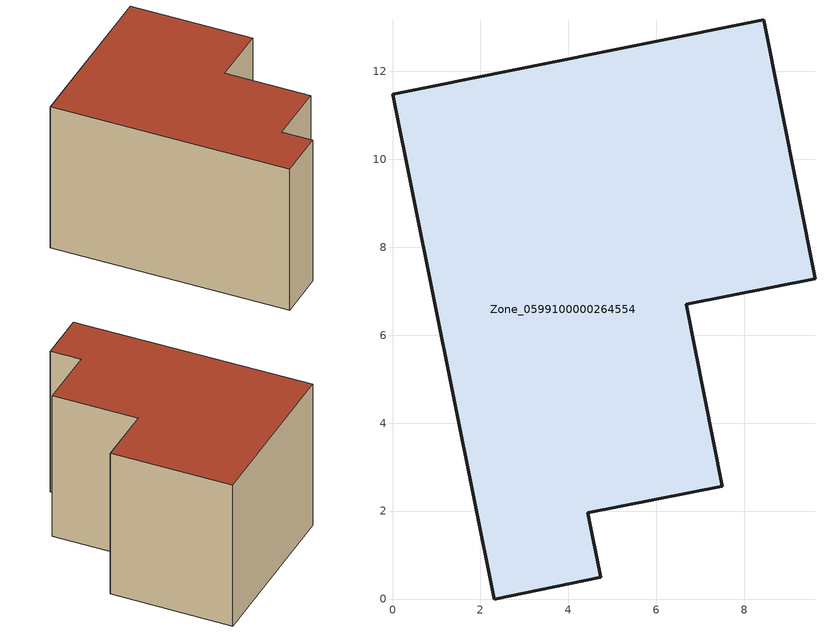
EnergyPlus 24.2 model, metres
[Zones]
Zone_0599100000264554
 floor ground (C_G): 0,11.48 8.44,13.17 9.61,7.29 6.68,6.7 7.5,2.57 4.44,1.96 4.74,0.49 2.31,0 z0
 wall outside (C_F): 2.31,0 4.74,0.49 4.44,1.96 7.5,2.57 6.68,6.7 9.61,7.29 8.44,13.17 0,11.48 2.31,0 z0:7.66
 roof outside (C_R): 8.44,13.17 0,11.48 2.31,0 4.74,0.49 4.44,1.96 7.5,2.57 6.68,6.7 9.61,7.29 z7.66
[BUILDING]
Pand.0599100000264554: North Axis=0; Terrain=City; Loads Convergence Tolerance Value=0.04; Temperature Convergence Tolerance Value=0.4; Solar Distribution=FullExterior; Maximum Number of Warmup Days=25; Minimum Number of Warmup Days=1
[Site:Location]
Rotterdam.The.Hague.AP_ZH_NLD Design_Conditions: Latitude=51.96; Longitude=4.45; Time Zone=1; Elevation=-4.5
[SITE:GROUNDTEMPERATURE:BUILDINGSURFACE]
18, 18, 18, 18, 18, 18, 18, 18, 18, 18, 18, 18
[MATERIAL] Thermal Absorptance=0.9; Solar Absorptance=0.7; Visible Absorptance=0.7
Name | Roughness | Thickness | Conductivity | Density | Specific Heat
G.TC.1975-1991 | MediumSmooth | 0.15 | 0.288461 | 540 | 1210
F.TC.1975-1991 | Rough | 0.3 | 0.230769 | 1920 | 840
R.TC.1975-1991 | MediumRough | 0.2 | 0.153846 | 1500 | 1000
[CONSTRUCTION]
C_G: G.TC.1975-1991
C_F: F.TC.1975-1991
C_R: R.TC.1975-1991
[ZONE]
Zone_0599100000264554: Type=1; Multiplier=1; Ceiling Height=Autocalculate; Volume=Autocalculate; Floor Area=autocalculate; Part of Total Floor Area=Yes
[ZONEINFILTRATION:DESIGNFLOWRATE]
Infil_Zone_0599100000264554: Zone or ZoneList or Space or SpaceList=Zone_0599100000264554; Schedule=AlwaysOn; Design Flow Rate Calculation Method=Flow/Area; Flow Rate per Floor Area=0.003; Constant Term Coefficient=1; Temperature Term Coefficient=0; Velocity Term Coefficient=0; Velocity Squared Term Coefficient=0
[HVACTEMPLATE:ZONE:IDEALLOADSAIRSYSTEM]
Zone_0599100000264554: Maximum Heating Supply Air Temperature=50; Minimum Cooling Supply Air Temperature=13; Maximum Heating Supply Air Humidity Ratio=0.0156; Minimum Cooling Supply Air Humidity Ratio=0.0077; Heating Limit=NoLimit; Cooling Limit=NoLimit; Dehumidification Control Type=ConstantSensibleHeatRatio; Cooling Sensible Heat Ratio=0.7; Dehumidification Setpoint=60; Humidification Control Type=None; Humidification Setpoint=30; Outdoor Air Method=None; Outdoor Air Flow Rate per Person=0.00944; Outdoor Air Flow Rate per Zone Floor Area=0; Outdoor Air Flow Rate per Zone=0; Demand Controlled Ventilation Type=None; Outdoor Air Economizer Type=NoEconomizer; Heat Recovery Type=None; Sensible Heat Recovery Effectiveness=0.7; Latent Heat Recovery Effectiveness=0.65
[ZONECONTROL:THERMOSTAT]
ThermostatControl_Zone_0599100000264554: Zone or ZoneList=Zone_0599100000264554; Control Type Schedule=DualSetpointControlType; Control 1=Thermostat_Zone_0599100000264554; Temperature Difference Between Cutout And Setpoint=0
[THERMOSTATSETPOINT:DUALSETPOINT]
Thermostat_Zone_0599100000264554: Heating Setpoint Temperature Schedule=HeatingSetpoint_Zone_0599100000264554; Cooling Setpoint Temperature Schedule=CoolingSetpoint_Zone_0599100000264554
[SCHEDULE:COMPACT]
HeatingSetpoint_Zone_0599100000264554: Through: 12/31, For: AllDays, Until: 24:00, 21
CoolingSetpoint_Zone_0599100000264554: Through: 12/31, For: AllDays, Until: 24:00, 24
DualSetpointControlType: Through: 12/31, For: AllDays, Until: 24:00, 4
AlwaysOn: Through: 12/31, For: AllDays, Until: 24:00, 1
